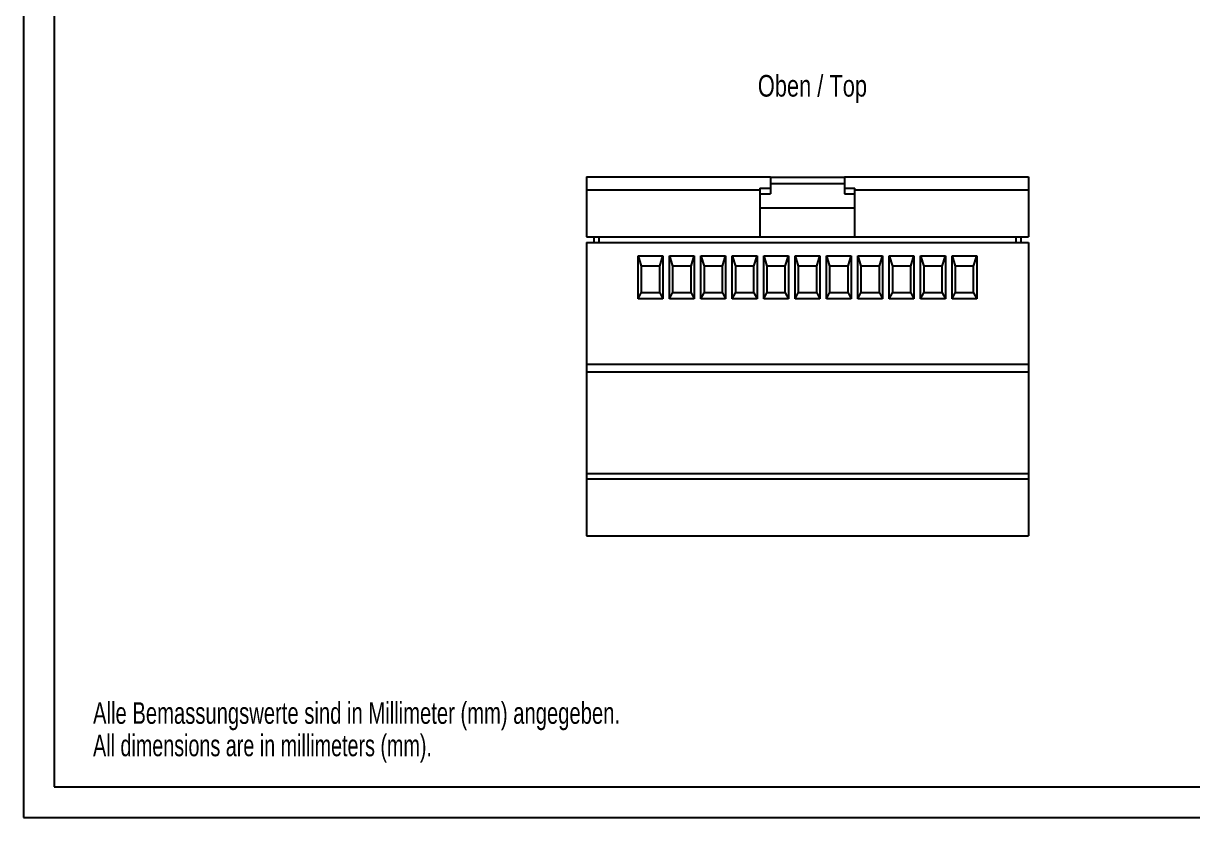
# Model space of a CAD drawing. Extents: x 0 to 420, y 0 to 297.
# Drawn here: x 0 to 189.2, y 0 to 128.6 of the extents above; entities that cross this region are included whole.
import ezdxf

# ---------------------------------------------------------------- set-up
doc = ezdxf.new("R2010")
doc.units = 0
doc.header["$LTSCALE"] = 23.1
for name, color, linetype in [('13000_TOP', 7, 'CONTINUOUS'), ('13300_TOP_GERMAN_ENGLISH', 7, 'CONTINUOUS'), ('90000_FRAME', 7, 'CONTINUOUS'), ('91000_TIP', 7, 'CONTINUOUS')]:
    doc.layers.add(name, color=color, linetype=linetype)
doc.styles.get("Standard").update_dxf_attribs({"font": 'txt', "width": 0.8})

msp = doc.modelspace()

# ---------------------------------------------------------------- linework, layer by layer
at = {"layer": '13000_TOP', "color": 7, "linetype": 'CONTINUOUS'}
for p, q in [((91.15, 103.735), (91.15, 94.035)), ((91.15, 103.735), (120.925, 103.735)), ((120.925, 103.735), (120.925, 100.985)), ((120.925, 103.685), (132.875, 103.685)), ((120.925, 102.685), (132.875, 102.685)), ((132.875, 103.735), (132.875, 100.985)), ((132.875, 103.735), (162.65, 103.735)), ((162.65, 103.735), (162.65, 94.035)), ((91.15, 101.626), (119.211, 101.626)), ((119.211, 101.908), (119.211, 94.035)), ((119.211, 101.908), (120.925, 101.908)), ((119.211, 100.985), (120.925, 100.985)), ((119.215, 100.835), (119.215, 98.732)), ((132.875, 101.908), (134.59, 101.908)), ((132.875, 100.985), (134.59, 100.985)), ((134.586, 98.732), (134.586, 100.835)), ((134.59, 94.035), (134.59, 101.908)), ((134.59, 101.626), (162.65, 101.626)), ((119.211, 98.732), (134.59, 98.732)), ((91.15, 94.035), (162.65, 94.035)), ((91.15, 93.135), (162.65, 93.135)), ((91.15, 93.134), (91.15, 45.612)), ((92.35, 94.035), (92.35, 93.135)), ((93.15, 94.035), (93.15, 93.135)), ((160.65, 94.035), (160.65, 93.135)), ((161.45, 94.035), (161.45, 93.135)), ((162.65, 93.134), (162.65, 45.612)), ((99.5, 90.985), (100, 89.285)), ((99.5, 83.985), (99.5, 90.985)), ((99.5, 90.985), (103.5, 90.985)), ((103, 89.285), (103.5, 90.985)), ((103.5, 90.985), (103.5, 83.985)), ((104.58, 90.985), (105.08, 89.285)), ((104.58, 83.985), (104.58, 90.985)), ((104.58, 90.985), (108.58, 90.985)), ((108.08, 89.285), (108.58, 90.985)), ((108.58, 90.985), (108.58, 83.985)), ((109.66, 90.985), (110.16, 89.285)), ((109.66, 83.985), (109.66, 90.985)), ((109.66, 90.985), (113.66, 90.985)), ((113.16, 89.285), (113.66, 90.985)), ((113.66, 90.985), (113.66, 83.985)), ((114.74, 90.985), (115.24, 89.285)), ((114.74, 83.985), (114.74, 90.985)), ((114.74, 90.985), (118.74, 90.985)), ((118.24, 89.285), (118.74, 90.985)), ((118.74, 90.985), (118.74, 83.985)), ((119.82, 90.985), (120.32, 89.285)), ((119.82, 83.985), (119.82, 90.985)), ((119.82, 90.985), (123.82, 90.985)), ((123.32, 89.285), (123.82, 90.985)), ((123.82, 90.985), (123.82, 83.985)), ((124.9, 90.985), (125.4, 89.285)), ((124.9, 83.985), (124.9, 90.985)), ((124.9, 90.985), (128.9, 90.985)), ((128.4, 89.285), (128.9, 90.985)), ((128.9, 90.985), (128.9, 83.985)), ((129.98, 90.985), (130.48, 89.285)), ((129.98, 83.985), (129.98, 90.985)), ((129.98, 90.985), (133.98, 90.985)), ((133.48, 89.285), (133.98, 90.985)), ((133.98, 90.985), (133.98, 83.985)), ((135.06, 90.985), (135.56, 89.285)), ((135.06, 83.985), (135.06, 90.985)), ((135.06, 90.985), (139.06, 90.985)), ((138.56, 89.285), (139.06, 90.985)), ((139.06, 90.985), (139.06, 83.985)), ((140.14, 90.985), (140.64, 89.285)), ((140.14, 83.985), (140.14, 90.985)), ((140.14, 90.985), (144.14, 90.985)), ((143.64, 89.285), (144.14, 90.985)), ((144.14, 90.985), (144.14, 83.985)), ((145.22, 90.985), (145.72, 89.285)), ((145.22, 83.985), (145.22, 90.985)), ((145.22, 90.985), (149.22, 90.985)), ((148.72, 89.285), (149.22, 90.985)), ((149.22, 90.985), (149.22, 83.985)), ((150.3, 90.985), (150.8, 89.285)), ((150.3, 83.985), (150.3, 90.985)), ((150.3, 90.985), (154.3, 90.985)), ((153.8, 89.285), (154.3, 90.985)), ((154.3, 90.985), (154.3, 83.985)), ((100, 89.285), (100, 84.985)), ((103, 89.285), (100, 89.285)), ((103, 84.985), (103, 89.285)), ((105.08, 89.285), (105.08, 84.985)), ((108.08, 89.285), (105.08, 89.285)), ((108.08, 84.985), (108.08, 89.285)), ((110.16, 89.285), (110.16, 84.985)), ((113.16, 89.285), (110.16, 89.285)), ((113.16, 84.985), (113.16, 89.285)), ((115.24, 89.285), (115.24, 84.985)), ((118.24, 89.285), (115.24, 89.285)), ((118.24, 84.985), (118.24, 89.285)), ((120.32, 89.285), (120.32, 84.985)), ((123.32, 89.285), (120.32, 89.285)), ((123.32, 84.985), (123.32, 89.285)), ((125.4, 89.285), (125.4, 84.985)), ((128.4, 89.285), (125.4, 89.285)), ((128.4, 84.985), (128.4, 89.285)), ((130.48, 89.285), (130.48, 84.985)), ((133.48, 89.285), (130.48, 89.285)), ((133.48, 84.985), (133.48, 89.285)), ((135.56, 89.285), (135.56, 84.985)), ((138.56, 89.285), (135.56, 89.285)), ((138.56, 84.985), (138.56, 89.285)), ((140.64, 89.285), (140.64, 84.985)), ((143.64, 89.285), (140.64, 89.285)), ((143.64, 84.985), (143.64, 89.285)), ((145.72, 89.285), (145.72, 84.985)), ((148.72, 89.285), (145.72, 89.285)), ((148.72, 84.985), (148.72, 89.285)), ((150.8, 89.285), (150.8, 84.985)), ((153.8, 89.285), (150.8, 89.285)), ((153.8, 84.985), (153.8, 89.285)), ((99.5, 83.985), (100, 84.985)), ((103.5, 83.985), (99.5, 83.985)), ((103, 84.985), (100, 84.985)), ((103, 84.985), (103.5, 83.985)), ((104.58, 83.985), (105.08, 84.985)), ((108.58, 83.985), (104.58, 83.985)), ((108.08, 84.985), (105.08, 84.985)), ((108.08, 84.985), (108.58, 83.985)), ((109.66, 83.985), (110.16, 84.985)), ((113.66, 83.985), (109.66, 83.985)), ((113.16, 84.985), (110.16, 84.985)), ((113.16, 84.985), (113.66, 83.985)), ((114.74, 83.985), (115.24, 84.985)), ((118.74, 83.985), (114.74, 83.985)), ((118.24, 84.985), (115.24, 84.985)), ((118.24, 84.985), (118.74, 83.985)), ((119.82, 83.985), (120.32, 84.985)), ((123.82, 83.985), (119.82, 83.985)), ((123.32, 84.985), (120.32, 84.985)), ((123.32, 84.985), (123.82, 83.985)), ((124.9, 83.985), (125.4, 84.985)), ((128.9, 83.985), (124.9, 83.985)), ((128.4, 84.985), (125.4, 84.985)), ((128.4, 84.985), (128.9, 83.985)), ((129.98, 83.985), (130.48, 84.985)), ((133.98, 83.985), (129.98, 83.985)), ((133.48, 84.985), (130.48, 84.985)), ((133.48, 84.985), (133.98, 83.985)), ((135.06, 83.985), (135.56, 84.985)), ((139.06, 83.985), (135.06, 83.985)), ((138.56, 84.985), (135.56, 84.985)), ((138.56, 84.985), (139.06, 83.985)), ((140.14, 83.985), (140.64, 84.985)), ((144.14, 83.985), (140.14, 83.985)), ((143.64, 84.985), (140.64, 84.985)), ((143.64, 84.985), (144.14, 83.985)), ((145.22, 83.985), (145.72, 84.985)), ((149.22, 83.985), (145.22, 83.985)), ((148.72, 84.985), (145.72, 84.985)), ((148.72, 84.985), (149.22, 83.985)), ((150.3, 83.985), (150.8, 84.985)), ((154.3, 83.985), (150.3, 83.985)), ((153.8, 84.985), (150.8, 84.985)), ((153.8, 84.985), (154.3, 83.985)), ((91.15, 73.418), (162.65, 73.418)), ((91.15, 72.182), (162.65, 72.182)), ((91.15, 55.742), (162.65, 55.742)), ((91.15, 54.864), (162.65, 54.864)), ((91.15, 45.612), (162.65, 45.612))]:
    msp.add_line(p, q, dxfattribs=at)
at = {"layer": '90000_FRAME', "color": 7, "linetype": 'CONTINUOUS'}
for p, q in [((0, 297), (0, 0)), ((5, 292), (5, 5)), ((5, 5), (415, 5)), ((0, 0), (420, 0))]:
    msp.add_line(p, q, dxfattribs=at)

# ---------------------------------------------------------------- texts
at = {"layer": '13300_TOP_GERMAN_ENGLISH', "linetype": 'CONTINUOUS', "width": 0.754762}
msp.add_text('Oben / Top', height=3.5, dxfattribs=at).set_placement((118.869, 116.741))
at = {"layer": '91000_TIP', "color": 7, "linetype": 'CONTINUOUS'}
for s, width, p in [('Alle Bemassungswerte sind in Millimeter (mm) angegeben.', 0.699134, (11.276, 15.19)), ('All dimensions are in millimeters (mm).', 0.68254, (11.276, 9.94))]:
    msp.add_text(s, height=3.5, dxfattribs=dict(at, width=width)).set_placement(p)

doc.saveas('drawing.dxf')
